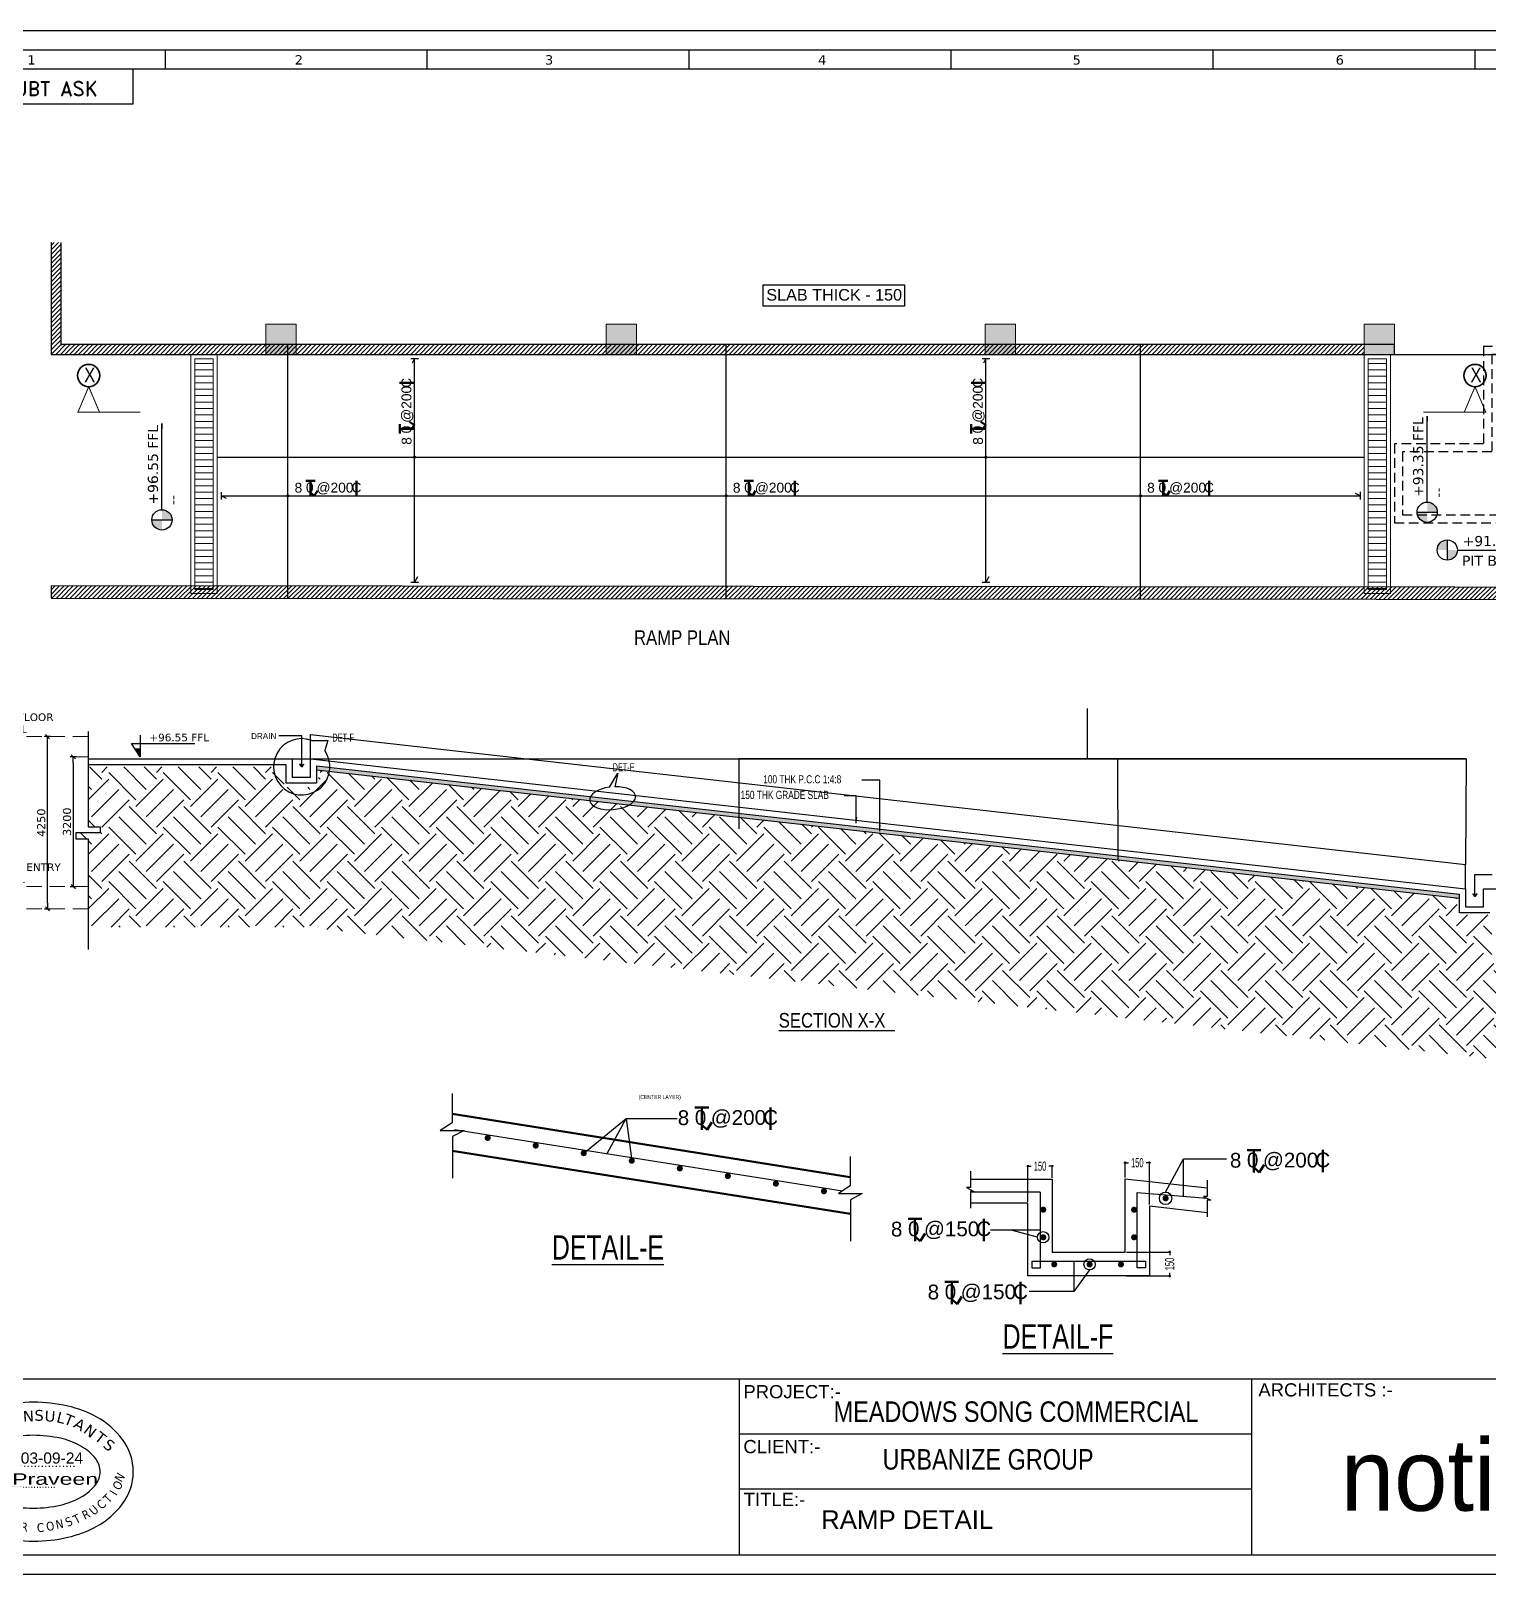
# Model space of a CAD drawing. Extents: x 1878645 to 3043969, y -1160829 to -603973.
# Drawn here: x 2237826 to 2273786, y -792237 to -754158 of the extents above; entities that cross this region are included whole.
import ezdxf
from ezdxf.enums import TextEntityAlignment as Align

# ---------------------------------------------------------------- set-up
doc = ezdxf.new("R2010")
doc.units = 0
doc.header["$LTSCALE"] = 100
doc.header["$PDMODE"] = 66
for name, pattern in [('Center', [50.8, 31.75, -6.35, 6.35, -6.35]), ('CONTINOUS', [0]), ('Hidden', [9.525, 6.35, -3.175]), ('HIDDEN2', [4.7625, 3.175, -1.5875]), ('Taglines', [7, 3, -1, 0.5, -1, 0.5, -1])]:
    doc.linetypes.add(name, pattern=pattern)
doc.layers.get('Defpoints').update_dxf_attribs({"lineweight": 0})
for name, color, linetype in [('A-ANNO-DIMS', 8, 'Continuous'), ('A-ANNO-LVL', 4, 'Continuous'), ('A-ANNO-SYMB', 4, 'Continuous'), ('A-ANNO-TEXT', 8, 'Continuous'), ('A-CUT-ABOE', 150, 'Hidden'), ('A-DRIW', 1, 'Continuous'), ('B-TXT', 7, 'Continuous'), ('BAR', 1, 'Continuous'), ('COLUMN-NO', 7, 'Continuous'), ('Dim', 3, 'Continuous'), ('RETAIN-WALL', 1, 'Continuous'), ('S-DL', 9, 'Continuous'), ('S-FND-THN', 5, 'Continuous'), ('S-SEC', 4, 'Continuous'), ('sub title', 22, 'Continuous'), ('Text', 31, 'Continuous')]:
    doc.layers.add(name, color=color, linetype=linetype)
for name, color, linetype, lineweight in [('A-ELEV-09', 9, 'Continuous', 0), ('A-HTCH', 251, 'Continuous', 0), ('A-STRU-CONC', 2, 'Continuous', 0), ('A-STRU-CONC-HATH', 253, 'Continuous', 0), ('Ac_Slab', 2, 'Continuous', 50), ('ECO BEAM', 2, 'HIDDEN2', 35), ('IS-PHE', 153, 'Continuous', 0), ('S-_REIN----_E-_N', 1, 'Continuous', 50), ('STR-DIM', 1, 'CONTINOUS', 5)]:
    doc.layers.add(name, color=color, linetype=linetype, lineweight=lineweight)
doc.styles.add('ARIAL', font='arial.ttf')
doc.styles.add('city', font='MISTRAL.TTF')
doc.styles.add('CRATIS', font='swisscl.ttf', dxfattribs={"width": 0.75})
doc.styles.add('DIM-1', font='ARIALN.TTF')
doc.styles.add('ROMAND', font='romand__.ttf', dxfattribs={"height": 5})
doc.styles.add('SOBHA', font='swisscl.ttf')
doc.styles.add('sobha.sed', font='swisscl.ttf', dxfattribs={"width": 0.8})
doc.styles.get("Standard").update_dxf_attribs({"font": 'verdana.ttf'})
doc.styles.add('Style-font003', font='arial.ttf')
doc.styles.add('Tahoma', font='ARIALN.TTF')
doc.styles.add('TEXT', font='tahoma.ttf', dxfattribs={"height": 8})
doc.dimstyles.new('DIM-050', dxfattribs={"dimscale": 50, "dimtxt": 2, "dimasz": 1.5, "dimexe": 0, "dimexo": 0, "dimgap": 0.5, "dimtad": 1, "dimdec": 0, "dimzin": 0, "dimdsep": 46, "dimtxsty": 'Standard', "dimblk": 'TAG-DIM-ARROW', "dimcen": 1, "dimclre": 8, "dimclrt": 7, "dimadec": 0, "dimazin": 0, "dimtfac": 1, "dimtdec": 0, "dimtmove": 0, "dimatfit": 3, "dimldrblk": 'TAG-LED-ARROW', "dimfxl": 1, "dimtfill": 1, "dimtolj": 1, "dimtzin": 0, "dimlwd": -1, "dimlwe": 5, "dimarcsym": 0})
doc.dimstyles.new('DIM-100', dxfattribs={"dimscale": 100, "dimtxt": 2, "dimasz": 1.5, "dimexe": 0, "dimexo": 0, "dimgap": 0.5, "dimtad": 1, "dimdec": 0, "dimzin": 0, "dimdsep": 46, "dimtxsty": 'Standard', "dimblk": 'TAG-DIM-ARROW', "dimcen": 1, "dimclre": 8, "dimclrt": 7, "dimadec": 0, "dimazin": 0, "dimtfac": 1, "dimtdec": 0, "dimtmove": 0, "dimatfit": 3, "dimldrblk": 'TAG-LED-ARROW', "dimfxl": 1, "dimtfill": 1, "dimtolj": 1, "dimtzin": 0, "dimlwd": -1, "dimlwe": 5, "dimarcsym": 0})
doc.dimstyles.new('S-25 MM', dxfattribs={"dimscale": 25, "dimtxt": 2.5, "dimasz": 1.5, "dimexe": 1.15, "dimexo": 1.25, "dimgap": 0.1, "dimtad": 0, "dimdec": 0, "dimrnd": 0.0005, "dimzin": 0, "dimdsep": 46, "dimtxsty": 'sobha.sed', "dimblk": 'OBLIQUE', "dimcen": 0.09, "dimdle": 1.25, "dimclrd": 8, "dimclre": 8, "dimclrt": 6, "dimadec": 0, "dimazin": 0, "dimtfac": 1, "dimtdec": 0, "dimtofl": 0, "dimtmove": 1, "dimatfit": 3, "dimfxl": 1, "dimtolj": 1, "dimtzin": 0, "dimlwd": -1, "dimlwe": -1, "dimarcsym": 0})
doc.dimstyles.new('S-50 MM', dxfattribs={"dimscale": 50, "dimtxt": 2, "dimasz": 1.5, "dimexe": 1.15, "dimexo": 1.25, "dimgap": 0.1, "dimtad": 0, "dimdec": 0, "dimrnd": 0.0005, "dimzin": 0, "dimdsep": 46, "dimtxsty": 'sobha.sed', "dimblk": 'OBLIQUE', "dimcen": 0.09, "dimdle": 1.25, "dimclrd": 8, "dimclre": 8, "dimclrt": 6, "dimadec": 0, "dimazin": 0, "dimtfac": 1, "dimtdec": 0, "dimtofl": 0, "dimtmove": 1, "dimatfit": 3, "dimfxl": 1, "dimtolj": 1, "dimtzin": 0, "dimlwd": -1, "dimlwe": -1, "dimarcsym": 0})
pattern_1 = [(45, (-1791.576, 10277.79), (-56.1266008, 56.1266008), [])]

# ---------------------------------------------------------------- blocks, each defined once
blk = doc.blocks.new('A$Cee0748c2')
at = {"layer": 'A-HTCH'}
h = blk.add_hatch(dxfattribs=at)
h.set_pattern_fill('ANSI31', color=256, scale=50, angle=135)
h.set_pattern_definition([(180, (-655644.93, -125459.45), (-1e-14, -158.75), [])])
h.paths.add_polyline_path([(100, 100), (550, 100), (550, 5793), (100, 5793)])
at = {"elevation": 0}
for points in [[(0, 0), (650, 0), (650, 5893), (0, 5893)], [(100, 100), (550, 100), (550, 5793), (100, 5793)]]:
    blk.add_lwpolyline(points, close=True, dxfattribs=at)
blk = doc.blocks.new('A$Cbbe42f34DFF')
at = {"layer": 'A-CUT-ABOE', "linetype": 'HIDDEN2', "ltscale": 0.75}
for p, q in [((4350, 3700), (4950, 3100)), ((4950, 3700), (4350, 3100)), ((4350, 350), (4950, -250)), ((4950, 350), (4350, -250))]:
    blk.add_line(p, q, dxfattribs=at)
for points in [[(-1200, -450), (5150, -450), (5150, 3900), (1000, 3900), (1000, 1500), (-1200, 1500)], [(-1000, -250), (4950, -250), (4950, 3700), (1200, 3700), (1200, 1300), (-1000, 1300)], [(4950, 3100), (4350, 3100), (4350, 3700), (4950, 3700)], [(4950, -250), (4350, -250), (4350, 350), (4950, 350)]]:
    blk.add_lwpolyline(points, close=True, dxfattribs=at)
blk = doc.blocks.new('TAG - LEVEL SPOT L')
h = blk.add_hatch(color=256)
h.paths.add_polyline_path([(0, 0), (0, 2, 0.414214), (-2, 0)])
h.paths.add_polyline_path([(0, -2, 0.414214), (2, 0), (0, 0)])
for p, q in [((0, 2), (0, -2)), ((2, 0), (17, 0)), ((17, 0), (18, 0)), ((18, 0), (19, 0))]:
    blk.add_line(p, q)
at = {"linetype": 'Center'}
blk.add_line((19, 0), (18, 0), dxfattribs=at)
blk.add_circle((0, 0), 2)
at = {"color": 7}
for tag, p in [('LVL', (3.03, 0.78)), ('HEIGHT', (2.91, -3.11))]:
    blk.add_attdef(tag, p, '', height=2.5, dxfattribs=at)
blk = doc.blocks.new('TAG-DIM-ARROW')
for p, q in [((-1, 0), (0, 0)), ((0, -0.5), (0, 0.5))]:
    blk.add_line(p, q)
at = {"lineweight": 20}
blk.add_line((-0.35, -0.35), (0.35, 0.35), dxfattribs=at)
blk = doc.blocks.new('TAG-LED-ARROW')
blk.add_line((0, 0), (-1, 0))
blk.add_lwpolyline([(-0.71, -0.71), (0, 0), (-0.71, 0.71), (-0.88, 0.53), (0, 0), (-0.88, -0.53)], close=True)
blk = doc.blocks.new('TAG - LEVEL VERTICAL')
blk.add_hatch(color=256).paths.add_polyline_path([(0, 1.65), (0, 4.34), (-1.75, 4.34)])
for p, q in [((-2.83, 6), (17.95, 6)), ((0, 1.65), (-2.83, 6)), ((0, 8.83), (0, 1.65)), ((-1.75, 4.34), (0, 4.34))]:
    blk.add_line(p, q)
at = {"color": 7}
for tag, p in [('HEIGHT', (2.91, 2.89)), ('LVL', (3.03, 6.78))]:
    blk.add_attdef(tag, p, '', height=2.5, dxfattribs=at)
blk = doc.blocks.new('*D1112')
at = {"layer": 'A-ANNO-DIMS', "color": 8, "lineweight": 5, "transparency": 16777216}
for p, q in [((2238154, -771572), (2238237, -771572)), ((2238253, -775822), (2238237, -775822))]:
    blk.add_line(p, q, dxfattribs=at)
at = {"layer": 'A-ANNO-DIMS', "color": 0, "transparency": 16777216}
blk.add_line((2238237, -775672), (2238237, -771722), dxfattribs=at)
at = {"layer": 'Defpoints', "color": 0, "transparency": 16777216}
for p in [(2238154, -771572), (2238237, -771572), (2238253, -775822)]:
    blk.add_point(p, dxfattribs=at)
at = {"layer": 'A-ANNO-DIMS', "color": 0, "transparency": 16777216, "xscale": 150, "yscale": 150, "zscale": 150}
for p, rotation in [((2238237, -771572), 90), ((2238237, -775822), 270)]:
    blk.add_blockref('TAG-DIM-ARROW', p, dxfattribs=dict(at, rotation=rotation))
at = {"layer": 'A-ANNO-DIMS', "color": 7, "transparency": 16777216, "insert": (2238083, -773697), "char_height": 200, "attachment_point": 5, "rotation": 90, "bg_fill": 3, "box_fill_scale": 1.1, "bg_fill_color": 257, "bg_fill_transparency": 0}
blk.add_mtext('\\A1;4250', dxfattribs=at)
blk = doc.blocks.new('*D1113')
at = {"layer": 'A-ANNO-DIMS', "color": 8, "lineweight": 5, "transparency": 16777216}
for p, q in [((2239239, -772072), (2238873, -772072)), ((2239121, -775272), (2238873, -775272))]:
    blk.add_line(p, q, dxfattribs=at)
at = {"layer": 'A-ANNO-DIMS', "color": 0, "transparency": 16777216}
blk.add_line((2238873, -772222), (2238873, -775122), dxfattribs=at)
at = {"layer": 'Defpoints', "color": 0, "transparency": 16777216}
for p in [(2239239, -772072), (2238873, -775272), (2239121, -775272)]:
    blk.add_point(p, dxfattribs=at)
at = {"layer": 'A-ANNO-DIMS', "color": 0, "transparency": 16777216, "xscale": 150, "yscale": 150, "zscale": 150}
for p, rotation in [((2238873, -772072), 90), ((2238873, -775272), 270)]:
    blk.add_blockref('TAG-DIM-ARROW', p, dxfattribs=dict(at, rotation=rotation))
at = {"layer": 'A-ANNO-DIMS', "color": 7, "transparency": 16777216, "insert": (2238719, -773672), "char_height": 200, "attachment_point": 5, "rotation": 90, "bg_fill": 3, "box_fill_scale": 1.1, "bg_fill_color": 257, "bg_fill_transparency": 0}
blk.add_mtext('\\A1;3200', dxfattribs=at)
blk = doc.blocks.new('Z$W@#021031B4')
at = {"layer": 'B-TXT', "linetype": 'Continuous', "lineweight": -2}
for p, q in [((7.88, 9.19), (13.53, 9.19)), ((10.7, 9.19), (10.72, 0.07)), ((38.74, 9.22), (38.75, 0.11)), ((10.71, 2.14), (12.88, 0.08)), ((12.88, 0.08), (14.85, 3.18))]:
    blk.add_line(p, q, dxfattribs=at)
at = {"layer": 'B-TXT', "linetype": 'Continuous', "lineweight": -2, "style": 'ARIAL'}
for s, p in [('0', (7.86, 2.1)), ('@', (14.38, 2.11)), ('C', (35.71, 2.13))]:
    blk.add_text(s, height=6.02, rotation=0.08379, dxfattribs=at).set_placement(p)
blk.add_attdef('T', text='', height=6.02, rotation=0.08379, dxfattribs=at).set_placement((5.58, 2), align=Align.RIGHT)
blk.add_attdef('CC', (22.89, 2.07), '', height=6.02, rotation=0.08379, dxfattribs=at)
blk = doc.blocks.new('_OBLIQUE')
at = {"color": 0, "linetype": 'ByBlock'}
blk.add_line((-0.5, -0.5), (0.5, 0.5), dxfattribs=at)
blk = doc.blocks.new('*D1145')
at = {"layer": 'Defpoints', "color": 0, "transparency": 16777216}
for p in [(2263029, -782172), (2263029, -782490), (2262430, -783080)]:
    blk.add_point(p, dxfattribs=at)
at = {"layer": 'Dim', "color": 8, "transparency": 16777216}
for p, q in [((2262430, -783049), (2262430, -782144)), ((2263029, -782459), (2263029, -782144)), ((2262399, -782172), (2262513, -782172)), ((2263060, -782172), (2262946, -782172))]:
    blk.add_line(p, q, dxfattribs=at)
at = {"layer": 'Dim', "color": 8, "transparency": 16777216, "xscale": 37.5, "yscale": 37.5, "zscale": 37.5, "rotation": 180}
blk.add_blockref('_OBLIQUE', (2262430, -782172), dxfattribs=at)
at = {"layer": 'Dim', "color": 8, "transparency": 16777216, "xscale": 37.5, "yscale": 37.5, "zscale": 37.5}
blk.add_blockref('_OBLIQUE', (2263029, -782172), dxfattribs=at)
at = {"layer": 'Dim', "color": 6, "transparency": 16777216, "insert": (2262729, -782172), "char_height": 225, "attachment_point": 5, "style": 'sobha.sed'}
blk.add_mtext('\\A1;150', dxfattribs=at)
blk = doc.blocks.new('*D1146')
at = {"layer": 'Defpoints', "color": 0, "transparency": 16777216}
for p in [(2264829, -782087), (2264829, -782480), (2265430, -783151)]:
    blk.add_point(p, dxfattribs=at)
at = {"layer": 'Dim', "color": 8, "transparency": 16777216}
for p, q in [((2264797, -782087), (2264913, -782087)), ((2264829, -782449), (2264829, -782058)), ((2265461, -782087), (2265346, -782087)), ((2265430, -783120), (2265430, -782058))]:
    blk.add_line(p, q, dxfattribs=at)
at = {"layer": 'Dim', "color": 8, "transparency": 16777216, "xscale": 37.5, "yscale": 37.5, "zscale": 37.5, "rotation": 180}
blk.add_blockref('_OBLIQUE', (2264829, -782087), dxfattribs=at)
at = {"layer": 'Dim', "color": 8, "transparency": 16777216, "xscale": 37.5, "yscale": 37.5, "zscale": 37.5}
blk.add_blockref('_OBLIQUE', (2265430, -782087), dxfattribs=at)
at = {"layer": 'Dim', "color": 6, "transparency": 16777216, "insert": (2265129, -782087), "char_height": 225, "attachment_point": 5, "style": 'sobha.sed'}
blk.add_mtext('\\A1;150', dxfattribs=at)
blk = doc.blocks.new('*D1147')
at = {"layer": 'Defpoints', "color": 0, "transparency": 16777216}
for p in [(2264829, -784290), (2264829, -784880), (2265928, -784880)]:
    blk.add_point(p, dxfattribs=at)
at = {"layer": 'Dim', "color": 8, "transparency": 16777216}
for p, q in [((2264860, -784290), (2265956, -784290)), ((2265928, -784259), (2265928, -784368)), ((2265928, -784911), (2265928, -784802)), ((2264860, -784880), (2265956, -784880))]:
    blk.add_line(p, q, dxfattribs=at)
at = {"layer": 'Dim', "color": 8, "transparency": 16777216, "xscale": 37.5, "yscale": 37.5, "zscale": 37.5}
for p, rotation in [((2265928, -784290), 90), ((2265928, -784880), 270)]:
    blk.add_blockref('_OBLIQUE', p, dxfattribs=dict(at, rotation=rotation))
at = {"layer": 'Dim', "color": 6, "transparency": 16777216, "insert": (2265928, -784585), "char_height": 225, "attachment_point": 5, "rotation": 90, "style": 'sobha.sed'}
blk.add_mtext('\\A1;150', dxfattribs=at)
blk = doc.blocks.new('ODGFNGH')
at = {"color": 1, "true_color": 0xfb1803}
for centre, radius, start, end in [((128.6, -20.2, -153.6), 199.2, 90, 102.8503), ((128.6, -20.2, -153.6), 199.2, 77.1497, 90), ((97.5, 68.2, -153.6), 104.6, 118.8426, 143.0522), ((116.3, 34.1, -153.6), 143.6, 102.8503, 118.8426), ((141, 34.1, -153.6), 143.6, 61.1574, 77.1497), ((159.8, 68.2, -153.6), 104.6, 36.9478, 61.1574), ((69.2, 89.5, -153.6), 69.2, 143.0522, 180), ((97.5, 68.2, 12.6), 62, 118.8426, 143.0522), ((116.3, 34.1, 12.6), 101, 102.8503, 118.8426), ((128.6, -20.2, 12.6), 156.6, 90, 102.8503), ((128.6, -20.2, 12.6), 156.6, 77.1497, 90), ((141, 34.1, 12.6), 101, 61.1574, 77.1497), ((159.8, 68.2, 12.6), 62, 36.9478, 61.1574), ((188.1, 89.5, -153.6), 69.2, 0, 36.9478), ((69.2, 89.5, 12.6), 26.6, 143.0522, 180), ((188.1, 89.5, 12.6), 26.6, 0, 36.9478), ((69.2, 89.5, -153.6), 69.2, 180, 216.9478), ((69.2, 89.5, 12.6), 26.6, 180, 216.9478), ((188.1, 89.5, 12.6), 26.6, 323.0522, 0), ((188.1, 89.5, -153.6), 69.2, 323.0522, 0), ((97.5, 110.8, 12.6), 62, 216.9478, 241.1574), ((159.8, 110.8, 12.6), 62, 298.8426, 323.0522), ((159.8, 110.8, 12.6), 62, 298.8426, 323.0522), ((97.5, 110.8, -153.6), 104.6, 216.9478, 241.1574), ((116.3, 145, 12.6), 101, 241.1574, 257.1497), ((128.6, 199.2, 12.6), 156.6, 257.1497, 270), ((128.6, 199.2, 12.6), 156.6, 270, 282.8503), ((141, 145, 12.6), 101, 282.8503, 298.8426), ((159.8, 110.8, -153.6), 104.6, 298.8426, 323.0522), ((159.8, 110.8, -153.6), 104.6, 298.8426, 323.0522), ((116.3, 145, -153.6), 143.6, 241.1574, 257.1497), ((128.6, 199.2, -153.6), 199.2, 257.1497, 270), ((128.6, 199.2, -153.6), 199.2, 270, 282.8503), ((141, 145, -153.6), 143.6, 282.8503, 298.8426)]:
    blk.add_arc(centre, radius, start, end, dxfattribs=at)
for s, height, rotation, p in [('C', 13.9, 8.6258, (85.8, 148.9, -153.6)), ('O', 15.2, 8.4461, (100.4, 150.6, -153.6)), ('N', 13.9, 3.7479, (115.6, 153.7, -153.6)), ('S', 13.9, 359.4657, (129.9, 155.2, -153.6)), ('U', 13.9, 356.5441, (142.7, 154.5, -153.6)), ('L', 13.9, 345.2856, (157.4, 153.6, -153.6)), ('T', 13.9, 338.4345, (166.7, 151.8, -153.6)), ('C', 13.9, 42.5219, (48.6, 128.8, -153.6)), ('O', 13.9, 15.2232, (59.5, 139.1, -153.6)), ('A', 13.9, 330.4344, (179.1, 147.4, -153.6)), ('N', 13.9, 322.1726, (192, 140.8, -153.6)), ('T', 13.9, 322.1726, (206.2, 131.3, -153.6)), ('E', 13.9, 50.2729, (38.9, 117.3, -153.6)), ('S', 13.9, 322.1726, (217.2, 122, -153.6))]:
    blk.add_text(s, height=height, rotation=rotation, dxfattribs=at).set_placement(p)
for s, height, p in [('DATE:................', 10.389, (67.5, 95.7, -153.6)), ('SIGN:................', 8.311, (67.6, 68.6, -153.6))]:
    blk.add_text(s, height=height, dxfattribs=at).set_placement(p)
at = {"style": 'ARIAL'}
blk.add_text('03-09-24', height=14.36, dxfattribs=at).set_placement((112.4, 99.9))
at = {"color": 1, "true_color": 0xfb1803, "style": 'TEXT'}
for s, rotation, p in [('R', 285.4614, (15, 84.7, -153.6)), ('N', 58.5784, (241.9, 75.1, -153.6)), ('E', 285.4614, (18.1, 73.3, -153.6)), ('L', 311.2552, (22.3, 59.2, -153.6)), ('T', 46.8046, (225.6, 48.2, -153.6)), ('I', 58.5784, (235.6, 57.8, -153.6)), ('O', 58.5784, (239.3, 64.6, -153.6)), ('E', 316.0574, (29.8, 50.8, -153.6)), ('A', 316.0574, (39.2, 43.1, -153.6)), ('S', 330.784, (49.1, 34.6, -153.6)), ('R', 27.2758, (194.8, 27.3, -153.6)), ('U', 42.0025, (206.6, 32.5, -153.6)), ('C', 42.0025, (216.4, 40.2, -153.6)), ('E', 330.784, (57.4, 29.2, -153.6)), ('D', 333.3835, (67.2, 23.4, -153.6)), ('F', 351.6153, (88.8, 16.2, -153.6)), ('O', 356.0906, (99.6, 14.3, -153.6)), ('R', 354.4868, (111.7, 13.1, -153.6)), ('C', 4.6149, (133.6, 11.5, -153.6)), ('O', 12.0375, (146.4, 12.8, -153.6)), ('N', 12.0375, (158.6, 15.5, -153.6)), ('S', 24.6764, (172.8, 18.3, -153.6)), ('T', 27.2758, (183.5, 21.9, -153.6))]:
    blk.add_text(s, height=11.3, rotation=rotation, dxfattribs=at).set_placement(p)
at = {"color": 5, "true_color": 0x0602fc, "style": 'city', "width": 1.5}
blk.add_text('Praveen', height=14.82, dxfattribs=at).set_placement((101.3, 72.6, -58.9))

msp = doc.modelspace()

# ---------------------------------------------------------------- hatches: boundary and pattern name
at = {"layer": 'A-HTCH'}
h = msp.add_hatch(dxfattribs=at)
h.set_pattern_fill('EARTH', color=256, scale=150, angle=45)
h.set_pattern_definition([(45, (-38264.7, 123323.5), (0, 1347.0384), [952.5, -952.5]), (45, (-38517.2, 123576.1), (0, 1347.0384), [952.5, -952.5]), (45, (-38769.8, 123828.7), (0, 1347.0384), [952.5, -952.5]), (135, (-38769.8, 123997.1), (-1347.0384, 1e-13), [952.5, -952.5]), (135, (-38517.2, 124249.6), (-1347.0384, 1e-13), [952.5, -952.5]), (135, (-38264.7, 124502.2), (-1347.0384, 1e-13), [952.5, -952.5])])
h.paths.add_polyline_path([(2239239.40244, -772321.56968), (2239239.40244, -773795.96713), (2239539.40244, -773795.96713), (2239539.40244, -773945.96713), (2238939.40244, -773945.96713), (2238939.40244, -774095.96713), (2239239.40244, -774095.96713), (2239239.40244, -776271.39524), (2244596.11021, -776271.39524), (2277507.24904, -779921.39524), (2285321.70445, -779921.39524), (2285321.70445, -776371.56968), (2282225.5243, -776371.56968), (2282225.5243, -775521.56968), (2280225.5245, -775521.56968), (2280225.5245, -777071.56968), (2273875.5245, -777071.56968), (2273875.5247, -775971.56968), (2273025.5247, -775971.56968), (2273025.5247, -775553.16964), (2244925.82973, -772395.61685), (2244925.8299, -772821.56968), (2244075.82982, -772821.56968), (2244075.82982, -772321.56968)])
at = {"layer": 'A-STRU-CONC-HATH', "transparency": 33554546}
h = msp.add_hatch(color=256, dxfattribs=at)
h.dxf.hatch_style = 1
h.paths.add_polyline_path([(2243624.78668, -762147.67204), (2244374.78668, -762147.67204), (2244374.78668, -761397.67204), (2243624.78668, -761397.67204)])
h = msp.add_hatch(color=256, dxfattribs=at)
h.dxf.hatch_style = 1
h.paths.add_polyline_path([(2252024.78668, -762147.65897), (2252774.78668, -762147.65897), (2252774.78668, -761397.65897), (2252024.78668, -761397.65897)])
h = msp.add_hatch(color=256, dxfattribs=at)
h.dxf.hatch_style = 1
h.paths.add_polyline_path([(2261374.78668, -762147.65441), (2262124.78668, -762147.65441), (2262124.78668, -761397.65441), (2261374.78668, -761397.65441)])
h = msp.add_hatch(color=256, dxfattribs=at)
h.dxf.hatch_style = 1
h.paths.add_polyline_path([(2270724.78668, -762147.66631), (2271474.78668, -762147.66631), (2271474.78668, -761397.66631), (2270724.78668, -761397.66631)])
at = {"layer": 'Dim', "transparency": 33554546}
h = msp.add_hatch(dxfattribs=at)
h.set_pattern_fill('AR-CONC', color=8, scale=3, style=0)
h.paths.add_polyline_path([(2244875.82975, -772389.99837), (2244875.82971, -772289.369), (2273075.5247, -775458.15875), (2273075.5247, -775558.78812)])
at = {"layer": 'RETAIN-WALL', "lineweight": -3}
h = msp.add_hatch(dxfattribs=at)
h.set_pattern_fill('ANSI31', color=11, scale=25)
h.set_pattern_definition(pattern_1)
h.paths.add_polyline_path([(2238324.78668, -759376.94528), (2238574.78668, -759376.94528), (2238574.78668, -761897.67497), (2243624.78668, -761897.67497), (2243624.78668, -761897.97959), (2238324.78668, -761897.97959)])
h = msp.add_hatch(dxfattribs=at)
h.set_pattern_fill('ANSI31', color=11, scale=25)
h.set_pattern_definition(pattern_1)
h.paths.add_polyline_path([(2238324.78668, -762147.97959), (2270724.78668, -762147.97959), (2270724.78668, -761897.97959), (2238324.78668, -761897.97959)])
h = msp.add_hatch(dxfattribs=at)
h.set_pattern_fill('ANSI31', color=11, scale=25)
h.set_pattern_definition([(45, (148268.77, -84680.33), (-56.1266008, 56.1266008), [])])
h.paths.add_polyline_path([(2281924.78669, -766147.38064), (2281624.78669, -766147.38064), (2281624.78669, -767890.04262), (2238325.06444, -767854.7355), (2238324.81981, -768154.7354), (2281924.78669, -768190.28735)])

# ---------------------------------------------------------------- linework, layer by layer
at = {"color": 35}
for p, q in [((2286584.25593, -754158.34016), (2234211.62133, -754158.34016)), ((2234193.15425, -792237.456), (2286565.78885, -792237.456))]:
    msp.add_line(p, q, dxfattribs=at)
for p, q in [((2286104.11189, -754638.4842), (2234673.29829, -754638.4842)), ((2241136.77576, -754638.4842), (2241136.77576, -755100.16116)), ((2247600.25323, -754638.4842), (2247600.25323, -755100.16116)), ((2254063.7307, -754638.4842), (2254063.7307, -755100.16116)), ((2260527.20818, -754638.4842), (2260527.20818, -755100.16116)), ((2266990.68565, -754638.4842), (2266990.68565, -755100.16116)), ((2273454.16312, -754638.4842), (2273454.16312, -755100.16116)), ((2286104.11189, -755100.16116), (2235134.97525, -755100.16116)), ((2240352.66683, -755958.14345), (2240352.66683, -755100.16116)), ((2235134.97525, -755958.14345), (2240352.66683, -755958.14345)), ((2286104.11189, -787428.98746), (2235134.97525, -787428.98746)), ((2255315.73539, -791757.31196), (2255315.73539, -787428.98746)), ((2267951.93849, -791757.31196), (2267951.93849, -787438.24774)), ((2267951.93849, -788783.55929), (2255315.73539, -788783.55929)), ((2267951.93849, -790138.13111), (2255315.73539, -790138.13111)), ((2234673.29829, -791757.31196), (2286104.11189, -791757.31196))]:
    msp.add_line(p, q)
at = {"layer": 'A-ANNO-SYMB', "ltscale": 0.5}
msp.add_lwpolyline([(2239239.40244, -771445.18291), (2239239.40244, -773795.96713), (2239539.40244, -773795.96713), (2239539.40244, -773945.96713), (2238939.40244, -773945.96713), (2238939.40244, -774095.96713), (2239239.40244, -774095.96713), (2239239.40244, -776820.91404)], dxfattribs=at)
at = {"layer": 'A-DRIW'}
msp.add_line((2271474.78668, -762147.67204), (2277774.78668, -762147.67204), dxfattribs=at)
at = {"layer": 'A-ELEV-09', "linetype": 'Hidden', "ltscale": 0.6}
for p, q in [((2239239.40244, -771571.56968), (2235629.13589, -771571.56968)), ((2239239.40244, -775821.56968), (2235629.13589, -775821.56968))]:
    msp.add_line(p, q, dxfattribs=at)
at = {"layer": 'A-STRU-CONC'}
for p, q in [((2271474.78668, -761897.97959), (2238574.78668, -761897.97959)), ((2271474.78668, -762147.67512), (2271474.78668, -761897.97959)), ((2238324.78668, -762147.97959), (2271474.78668, -762147.97959))]:
    msp.add_line(p, q, dxfattribs=at)
for points in [[(2243624.78668, -762147.67204), (2244374.78668, -762147.67204), (2244374.78668, -761397.67204), (2243624.78668, -761397.67204)], [(2252024.78668, -762147.65897), (2252774.78668, -762147.65897), (2252774.78668, -761397.65897), (2252024.78668, -761397.65897)], [(2261374.78668, -762147.65441), (2262124.78668, -762147.65441), (2262124.78668, -761397.65441), (2261374.78668, -761397.65441)], [(2270724.78668, -762147.66631), (2271474.78668, -762147.66631), (2271474.78668, -761397.66631), (2270724.78668, -761397.66631)]]:
    msp.add_lwpolyline(points, close=True, dxfattribs=at)
at = {"layer": 'Ac_Slab', "ltscale": 400}
for p, q in [((2248219.89241, -780881.31605), (2258041.72833, -782438.87352)), ((2248219.89241, -781792.56237), (2258049.25535, -783351.31348))]:
    msp.add_line(p, q, dxfattribs=at)
at = {"layer": 'BAR'}
for p, q in [((2247200.34002, -762245.38994, 433.87773), (2247388.12678, -762245.38326, 433.87773)), ((2261300.03072, -762245.38994, 433.87773), (2261487.81747, -762245.38326, 433.87773)), ((2242521.08292, -765536.65728), (2242521.0896, -765724.44403)), ((2270624.36996, -765534.77389), (2270624.37664, -765722.56064)), ((2247200.34116, -767764.2033, 433.87773), (2247388.12792, -767764.19661, 433.87773)), ((2261300.03186, -767764.2033, 433.87773), (2261487.81861, -767764.19661, 433.87773))]:
    msp.add_line(p, q, dxfattribs=at)
at = {"layer": 'BAR', "const_width": 42.875}
for points in [[(2247294.23396, -764694.04819, -1), (2247294.23399, -764659.74819, -1)], [(2261393.92466, -764694.04819, -1), (2261393.92469, -764659.74819, -1)], [(2244168.25635, -765648.8838, -1), (2244168.25638, -765614.5838, -1)], [(2254983.78091, -765648.8838, -1), (2254983.78094, -765614.5838, -1)], [(2265206.67399, -765648.8838, -1), (2265206.67402, -765614.5838, -1)]]:
    msp.add_lwpolyline(points, format="xyb", close=True, dxfattribs=at)
at = {"layer": 'Dim'}
for p, q in [((2251469.15839, -781850.05241), (2252515.08368, -780992.74726)), ((2252515.08368, -780992.74726), (2252654.34836, -782038.00113))]:
    msp.add_line(p, q, dxfattribs=at)
at = {"layer": 'Dim', "ltscale": 0.2}
msp.add_lwpolyline([(2255899.50063, -760427.57492), (2259384.87775, -760427.57492), (2259384.87775, -760948.61933), (2255899.50063, -760948.61933)], close=True, dxfattribs=at)
at = {"layer": 'Dim', "color": 3}
for points in [[(2264646.37982, -772124.03544), (2263896.37982, -772124.03544), (2263896.37982, -770880.61096)], [(2263896.37982, -772124.03544), (2255296.37982, -772124.03544), (2255296.37982, -773846.78854)], [(2273243.55753, -772124.03544), (2264643.55753, -772124.03544), (2264646.37982, -774611.60809)]]:
    msp.add_lwpolyline(points, dxfattribs=at)
at = {"layer": 'Dim', "color": 2, "true_color": 0xf1eb1f}
for points in [[(2244725.52142, -772121.5695), (2244725.52142, -771521.5695), (2273225.21648, -774724.03551)], [(2273225.21648, -775324.03551), (2273225.21648, -774724.03551)]]:
    msp.add_lwpolyline(points, dxfattribs=at)
at = {"layer": 'Dim'}
for points in [[(2244753.97148, -771664.93408), (2245155.75355, -771664.93408), (2245075.94189, -771911.42324)], [(2252107.0442, -772820.24021), (2252312.253, -772476.30265), (2252234.67306, -772810.18436)], [(2248219.89241, -780374.61958), (2248219.89241, -781101.38781), (2247929.62304, -781290.79391), (2248517.95339, -781290.79391), (2248227.41943, -781443.21256), (2248227.41943, -782464.63341)], [(2258041.72833, -781932.17705), (2258041.72833, -782658.94528), (2257751.45896, -782848.35138), (2258339.78931, -782848.35138), (2258049.25535, -783000.77004), (2258049.25535, -784022.19088)]]:
    msp.add_lwpolyline(points, dxfattribs=at)
at = {"layer": 'Dim', "color": 4, "const_width": 73.5}
for points in [[(2249137.02844, -781474.15497, -1), (2249060.52844, -781474.15497, -1)], [(2250322.21841, -781662.10369, -1), (2250245.71841, -781662.10369, -1)], [(2251507.40839, -781850.05241, -1), (2251430.90839, -781850.05241, -1)], [(2252692.59836, -782038.00113, -1), (2252616.09836, -782038.00113, -1)], [(2253877.78834, -782225.94985, -1), (2253801.28834, -782225.94985, -1)], [(2255062.97831, -782413.89857, -1), (2254986.47831, -782413.89857, -1)], [(2256248.16829, -782601.84729, -1), (2256171.66829, -782601.84729, -1)], [(2257433.35827, -782789.79602, -1), (2257356.85827, -782789.79602, -1)], [(2265865.87421, -782964.79024, -1), (2265789.37421, -782964.79024, -1)], [(2262768.62479, -783245.14731, 1), (2262845.12479, -783245.14731, 1)], [(2265088.82752, -783245.14731, -1), (2265012.32752, -783245.14731, -1)], [(2262768.62479, -783925.99771, 1), (2262845.12479, -783925.99771, 1)], [(2265088.82752, -783925.99771, -1), (2265012.32752, -783925.99771, -1)], [(2263116.87664, -784595.04224, -1), (2263040.37664, -784595.04224, -1)], [(2263989.25079, -784595.04224, -1), (2263912.75079, -784595.04224, -1)], [(2264763.49677, -784595.04224, -1), (2264686.99677, -784595.04224, -1)]]:
    msp.add_lwpolyline(points, format="xyb", close=True, dxfattribs=at)
at = {"layer": 'Dim'}
for centre, radius in [((2265827.62421, -782964.79024), 152.20974), ((2262806.87479, -783925.99771), 140.92513), ((2263951.00079, -784595.04224), 137.84339)]:
    msp.add_circle(centre, radius, dxfattribs=at)
msp.add_arc((2244510.66658, -772316.27268), 695.29795, 69.517028529, 35.61018853, dxfattribs=at)
msp.add_ellipse((2252182.65805, -773092.72482), major_axis=(-565.79333, -51.14865), ratio=0.4916445378, start_param=4.8018829446, end_param=10.8591862166, dxfattribs=at)
at = {"layer": 'ECO BEAM', "linetype": 'Taglines', "const_width": 24.5}
for points in [[(2239518.93052, -763566.45638), (2239253.30173, -762938.18069), (2238987.67294, -763566.45638), (2240530.49038, -763566.45638)], [(2273196.69983, -763566.45638), (2273462.32862, -762938.18069), (2273727.95741, -763566.45638), (2272185.13997, -763566.45638)]]:
    msp.add_lwpolyline(points, dxfattribs=at)
at = {"layer": 'ECO BEAM', "linetype": 'Continuous'}
for centre in [(2239253.30173, -762662.8808), (2273462.32862, -762662.8808)]:
    msp.add_circle(centre, 275.29989, dxfattribs=at)
at = {"layer": 'RETAIN-WALL', "color": 11, "lineweight": -3}
for points in [[(2238324.78668, -759376.94528), (2238324.78668, -762147.67497), (2271474.78668, -762147.67497)], [(2271474.78669, -762147.37051), (2271474.78669, -761897.67497), (2238574.78668, -761897.67497), (2238574.78668, -759376.94528)], [(2281924.78669, -766147.38064), (2281624.78669, -766147.38064), (2281624.78669, -767890.04262), (2238325.06444, -767854.7355), (2238324.81981, -768154.7354), (2281924.78669, -768190.28735), (2281924.78669, -766147.38064)]]:
    msp.add_lwpolyline(points, dxfattribs=at)
at = {"layer": 'S-DL', "ltscale": 2, "elevation": 433.87773}
for points in [[(2247364.64584, -767630.66147), (2247294.23451, -767764.20002), (2247294.23337, -762245.38666), (2247237.5832, -762357.59983)], [(2261464.33653, -767630.66147), (2261393.9252, -767764.20002), (2261393.92407, -762245.38666), (2261337.27389, -762357.59983)]]:
    msp.add_lwpolyline(points, dxfattribs=at)
at = {"layer": 'S-DL', "ltscale": 2}
msp.add_lwpolyline([(2242654.6248, -765700.96198), (2242521.08626, -765630.55065), (2270624.37337, -765630.55065), (2270512.1602, -765573.90048)], dxfattribs=at)
at = {"layer": 'S-FND-THN', "linetype": 'Continuous', "ltscale": 7500}
for p, q in [((2242424.78524, -764676.89819), (2270724.78861, -764676.89819)), ((2248281.43022, -781265.49111), (2257851.43778, -782783.11336)), ((2262729.34259, -782810.8407), (2261008.57733, -782810.8407)), ((2265128.10971, -782824.23383), (2266850.38654, -782964.22626))]:
    msp.add_line(p, q, dxfattribs=at)
for points in [[(2244168.29165, -768167.05836), (2244168.17267, -761897.67497)], [(2254983.81621, -768167.05836), (2254983.69723, -761897.67497)], [(2265206.70928, -768167.05836), (2265206.59031, -761897.67497)], [(2262729.34259, -782810.8407), (2262729.34259, -784687.10678), (2262532.16944, -784687.10678), (2262532.16944, -784513.50007), (2265333.09456, -784513.50007), (2265333.09456, -784679.1001), (2265128.10971, -784679.1001), (2265128.10971, -782824.23383)]]:
    msp.add_lwpolyline(points, dxfattribs=at)
at = {"layer": 'S-SEC', "ltscale": 400}
for p, q in [((2239239.09422, -772124.03544), (2244275.5216, -772124.03544)), ((2244275.5216, -772124.03544), (2244275.5216, -772574.03544)), ((2244725.5216, -772574.03544), (2244725.52142, -772121.5695)), ((2244725.52142, -772121.5695), (2273225.21648, -775324.03551)), ((2244125.82982, -772271.56968), (2239239.40244, -772271.56968)), ((2244125.82982, -772721.56968), (2244125.82982, -772271.56968)), ((2244275.5216, -772574.03544), (2244725.5216, -772574.03544)), ((2244875.82971, -772289.369), (2273075.5247, -775458.15875)), ((2244875.82971, -772289.369), (2244875.82988, -772721.56968)), ((2244875.82975, -772389.99837), (2273075.5247, -775558.78812)), ((2244875.82988, -772721.56968), (2244125.82982, -772721.56968)), ((2273075.5247, -775923.56968), (2273075.5247, -775458.15875)), ((2273225.21648, -775324.03551), (2273225.21648, -775774.03544)), ((2273675.21648, -775774.03544), (2273675.21648, -775324.03544)), ((2273675.21648, -775324.03544), (2285321.70445, -775324.03544)), ((2273825.5247, -775923.56968), (2273075.5247, -775923.56968)), ((2273225.21648, -775774.03544), (2273675.21648, -775774.03544)), ((2261008.57733, -782490.02073), (2263028.72615, -782490.02073)), ((2263028.72615, -782490.02073), (2263028.72615, -784290.02073)), ((2264828.72615, -784290.02073), (2264828.72542, -782480.15697)), ((2264828.72542, -782480.15697), (2266851.79948, -782707.48663)), ((2262429.95903, -783080.1577), (2261008.57733, -783080.1577)), ((2262429.95903, -784880.1577), (2262429.95903, -783080.1577)), ((2265429.95857, -783151.35498), (2266851.79948, -783311.12674)), ((2265429.95857, -783151.35498), (2265429.95928, -784880.1577)), ((2263028.72615, -784290.02073), (2264828.72615, -784290.02073)), ((2265429.95928, -784880.1577), (2262429.95903, -784880.1577))]:
    msp.add_line(p, q, dxfattribs=at)
for points in [[(2261008.57733, -782298.38628), (2261008.57733, -782698.4848), (2260916.50051, -782698.4848), (2261097.82827, -782795.03594), (2261008.57733, -782795.03594), (2261008.57733, -783205.49605)], [(2266851.79948, -782515.85217), (2266851.79948, -782915.95069), (2266759.72266, -782915.95069), (2266941.05042, -783012.50183), (2266851.79948, -783012.50183), (2266851.79948, -783422.96194)]]:
    msp.add_lwpolyline(points, dxfattribs=at)

# ---------------------------------------------------------------- block references
at = {"linetype": 'Hidden', "ltscale": 0.6}
msp.add_blockref('A$Cbbe42f34DFF', (2272674.7867, -765847.6661), dxfattribs=at)
at = {"layer": 'A-ANNO-LVL', "linetype": 'ByBlock'}
ref = msp.add_blockref('TAG - LEVEL SPOT L', (2241060.49881, -766224.95079), dxfattribs=dict(at, xscale=125, yscale=125, zscale=125, rotation=90))
ref.add_attrib('LVL', '+96.55 FFL', (2240963.08664, -765846.13972), dxfattribs={"layer": '0', "color": 7, "height": 250, "rotation": 90})
ref.add_attrib('HEIGHT', '--', (2241449.74488, -765861.45373), dxfattribs={"layer": '0', "color": 7, "height": 250, "rotation": 90})
ref = msp.add_blockref('TAG - LEVEL SPOT L', (2272281.49502, -766036.33579), dxfattribs=dict(at, xscale=125, yscale=125, zscale=125, rotation=90))
ref.add_attrib('LVL', '+93.35 FFL', (2272184.08285, -765657.52472), dxfattribs={"layer": '0', "color": 7, "height": 250, "rotation": 90})
ref.add_attrib('HEIGHT', '--', (2272670.74109, -765672.83873), dxfattribs={"layer": '0', "color": 7, "height": 250, "rotation": 90})
ref = msp.add_blockref('TAG - LEVEL SPOT L', (2272778.61077, -766968.90428), dxfattribs=dict(at, xscale=125, yscale=125, zscale=125))
ref.add_attrib('LVL', '+91.70 FFL', (2273157.42184, -766871.49212), dxfattribs={"layer": '0', "color": 7, "height": 250})
ref.add_attrib('HEIGHT', 'PIT BTM LVL', (2273142.10783, -767358.15035), dxfattribs={"layer": '0', "color": 7, "height": 250})
at = {"layer": 'A-ANNO-SYMB', "xscale": 75, "yscale": 75, "zscale": 75}
msp.add_blockref('TAG - LEVEL VERTICAL', (2236039.08207, -771695.66995), dxfattribs=at).add_auto_attribs({'LVL': 'GROUND FLOOR', 'HEIGHT': '+97.05 FFL'})
at = {"layer": 'A-ANNO-SYMB'}
ref = msp.add_blockref('TAG - LEVEL VERTICAL', (2240522.48948, -772195.66995), dxfattribs=dict(at, xscale=75, yscale=75, zscale=75))
ref.add_attrib('LVL', '+96.55 FFL', (2240749.77612, -771687.22265), dxfattribs={"layer": '0', "color": 7, "height": 187.5})
at = {"layer": 'Dim', "ltscale": 0.5, "xscale": 19.15709387224868, "yscale": 19.15709387224868, "zscale": 19.15709387224868}
msp.add_blockref('ODGFNGH', (2235423.49032, -791424.53269, 564.3276), dxfattribs=at)
at = {"layer": 'IS-PHE'}
for p in [(2241774.78387, -768040.99676, 0), (2270724.78724, -768040.99676, 0)]:
    msp.add_blockref('A$Cee0748c2', p, dxfattribs=at)
at = {"layer": 'S-_REIN----_E-_N', "ltscale": 12, "xscale": 40.35777133007814, "yscale": 40.35777133007814, "zscale": 40.35777133007814, "rotation": 90}
for p in [(2247298.56353, -764407.34881, 433.87773), (2261398.25423, -764407.34881, 433.87773)]:
    msp.add_blockref('Z$W@#021031B4', p, dxfattribs=at).add_auto_attribs({'CC': '200', 'T': '8'})
at = {"layer": 'S-_REIN----_E-_N', "ltscale": 12}
for p, xscale, yscale, zscale, values in [((2244296.44278, -765633.51158), 40.35777133007814, 40.35777133007814, 40.35777133007814, {'CC': '200', 'T': '8'}), ((2255111.96734, -765633.51158), 40.35777133007814, 40.35777133007814, 40.35777133007814, {'CC': '200', 'T': '8'}), ((2265334.86042, -765633.51158), 40.35777133007814, 40.35777133007814, 40.35777133007814, {'CC': '200', 'T': '8'}), ((2253733.6409, -781278.08535), 60.53665699511715, 60.53665699511715, 60.53665699511715, {'CC': '200', 'T': '8'}), ((2267358.96342, -782328.70255), 60.53665699511715, 60.53665699511715, 60.53665699511715, {'CC': '200', 'T': '8'}), ((2258994.21697, -784026.34482), 60.53665699511715, 60.53665699511715, 60.53665699511715, {'CC': '150', 'T': '8'}), ((2259900.91227, -785579.30167), 60.53665699511715, 60.53665699511715, 60.53665699511715, {'CC': '150', 'T': '8'})]:
    msp.add_blockref('Z$W@#021031B4', p, dxfattribs=dict(at, xscale=xscale, yscale=yscale, zscale=zscale)).add_auto_attribs(values)

# ---------------------------------------------------------------- texts
for s, p in [('1', (2237740.94274, -754989.71198)), ('2', (2244338.01046, -754989.71198)), ('3', (2250513.98876, -754989.71198)), ('4', (2257251.41968, -754989.71198)), ('5', (2263532.67019, -754989.71198)), ('6', (2270024.4657, -754989.71198))]:
    msp.add_text(s, height=230.83848).set_placement(p)
for s, height, style, p in [('IF IN DOUBT ASK', 352.2323141, 'ROMAND', (2235410.37669, -755760.50909)), ('RAMP DETAIL ', 456.2790694, 'ARIAL', (2257325.22068, -791120.11264))]:
    msp.add_text(s, height=height, dxfattribs=dict(style=style)).set_placement(p)
at = {"lineweight": -2, "style": 'Style-font003'}
msp.add_text('SLAB THICK - 150', height=285.768, dxfattribs=at).set_placement((2255974.04339, -760813.76675))
at = {"color": 7, "style": 'Tahoma'}
for s, height, p in [('X', 359.66157, (2239140.47107, -762826.64403)), ('X', 359.66157, (2273349.49797, -762826.64403)), ('RAMP PLAN', 359.661568, (2252709.36831, -769308.05363)), ('%%USECTION X-X  ', 359.661568, (2256280.23095, -778751.45024))]:
    msp.add_text(s, height=height, dxfattribs=at).set_placement(p)
at = {"layer": 'A-ANNO-TEXT', "style": 'DIM-1'}
for s, p in [('MEADOWS SONG COMMERCIAL ', (2257634.30667, -788480.85389)), ('URBANIZE GROUP', (2258842.42937, -789657.84709))]:
    msp.add_text(s, height=505.197, dxfattribs=at).set_placement(p)
at = {"layer": 'A-ANNO-TEXT', "insert": (2242044.32752, -771484.04259), "char_height": 150, "width": 3055.2788496, "attachment_point": 1, "style": 'DIM-1'}
msp.add_mtext('\\pxqc;{\\fCentury Gothic|b0|i0|c0|p34;DRAIN}', dxfattribs=at)
at = {"layer": 'A-ANNO-TEXT', "insert": (2270151.52548, -788906.61478), "char_height": 1767.97417, "width": 65525.4401973, "attachment_point": 1}
msp.add_mtext('\\pxql;{\\fNiagara Solid|b0|i0|c0|p82;\\C251;n\\C252;otio\\C251;n}', dxfattribs=at)
at = {"layer": 'COLUMN-NO', "style": 'Style-font003'}
for s, height, p in [('PROJECT:-', 326.197178, (2255408.34927, -787898.80614)), ('ARCHITECTS :- ', 326.1971777, (2268115.71774, -787853.93244)), ('CLIENT:-', 326.197178, (2255408.34927, -789253.37796)), ('TITLE:-', 326.197178, (2255415.90255, -790556.96897))]:
    msp.add_text(s, height=height, dxfattribs=at).set_placement(p)
at = {"layer": 'Dim', "color": 6, "linetype": 'ByBlock', "style": 'sobha.sed'}
msp.add_text('(CENTER LAYER)', height=100, dxfattribs=at).set_placement((2252822.9656, -780514.73664))
at = {"layer": 'STR-DIM', "color": 4, "style": 'SOBHA', "width": 0.85}
for s, p in [('DET-F', (2245264.39244, -771696.10851)), ('DET-E', (2252180.35554, -772429.18131))]:
    msp.add_text(s, height=200, dxfattribs=at).set_placement(p)
at = {"layer": 'sub title', "color": 30, "style": 'CRATIS'}
for s, p in [('%%UDETAIL-E', (2250681.39893, -784475.33193)), ('%%UDETAIL-F', (2261803.11642, -786673.00701))]:
    msp.add_text(s, height=600, dxfattribs=at).set_placement(p)
at = {"layer": 'Text', "color": 6, "style": 'CRATIS'}
for s, p in [('100 THK P.C.C 1:4:8 ', (2255897.77322, -772725.32716)), ('150 THK GRADE SLAB', (2255341.25482, -773109.85431))]:
    msp.add_text(s, height=200, dxfattribs=at).set_placement(p)

# ---------------------------------------------------------------- dimensions: what is measured, and where the dimension line sits
at = {"layer": 'Dim'}
for base, p1, p2, picture, middle in [((2263028.72615, -782172.49017), (2262429.95903, -783080.1577), (2263028.72615, -782490.02073), '*D1145', (2262729.34259, -782172.49017)), ((2264828.72542, -782087.22223), (2265429.95857, -783151.35498), (2264828.72542, -782480.15697), '*D1146', (2265129.342, -782087.22223))]:
    dim = msp.add_linear_dim(base=base, p1=p1, p2=p2, text='150', dimstyle='S-25 MM', override={"dimtxt": 9, "dimtxsty": 'sobha.sed', "dimblk": 'OBLIQUE'}, dxfattribs=at)
    dim.commit()
    dim.dimension.update_dxf_attribs({"geometry": picture, "text_midpoint": middle})
dim = msp.add_linear_dim(base=(2265927.51652, -784880.1577), p1=(2264828.72615, -784290.02073), p2=(2264828.72615, -784880.1577), angle=90, text='150', dimstyle='S-25 MM', override={"dimtxt": 9, "dimtxsty": 'sobha.sed', "dimblk": 'OBLIQUE'}, dxfattribs=at)
dim.commit()
dim.dimension.update_dxf_attribs({"geometry": '*D1147', "text_midpoint": (2265927.51652, -784585.08921)})

# ---------------------------------------------------------------- leaders
at = {"layer": 'A-ANNO-TEXT', "ltscale": 0.5}
for points in [[(2244510.66658, -772316.27268), (2244510.66658, -771549.00278), (2243946.4301, -771549.00278)], [(2273460.36145, -775516.27268), (2273460.36145, -774972.97849), (2273886.28504, -774972.97849)]]:
    msp.add_leader(points, dimstyle='DIM-050', override={"dimgap": 0.5, "dimtad": 0, "dimarcsym": 1}, dxfattribs=at)
at = {"layer": 'Dim'}
for points, dimstyle, override in [([(2258773.20886, -773904.99132), (2258773.20886, -772650.42135), (2258327.8576, -772650.42135)], 'S-50 MM', {"dimasz": 3}), ([(2258195.36434, -773704.20054), (2258195.36434, -773036.11373), (2257896.52678, -773036.11373)], 'S-50 MM', {"dimasz": 3}), ([(2252043.31718, -781862.05525), (2252515.08368, -780992.74726), (2253776.9261, -780992.74726)], 'S-25 MM', {"dimgap": 0.1, "dimtad": 0})]:
    msp.add_leader(points, dimstyle=dimstyle, override=override, dxfattribs=at)
for points in [[(2265827.62421, -782812.5805), (2266268.73677, -781991.69063), (2267331.07345, -781991.69063)], [(2266268.73677, -782916.94782), (2266268.73677, -781991.69063), (2267331.07345, -781991.69063)], [(2262729.34259, -783748.97374), (2261503.53017, -783748.97374)], [(2262665.94966, -783925.99771), (2262016.94685, -783748.97374), (2261503.53017, -783748.97374)], [(2263560.07594, -784513.50007), (2263560.07594, -785260.19762), (2262462.50138, -785260.19762)], [(2263951.00079, -784732.88564), (2263560.07594, -785260.19762), (2262462.50138, -785260.19762)]]:
    msp.add_leader(points, dimstyle='S-50 MM', dxfattribs=at)

# ---------------------------------------------------------------- next in the draw order: dimensions: what is measured, and where the dimension line sits
at = {"layer": 'A-ANNO-DIMS'}
dim = msp.add_linear_dim(base=(2238236.85444, -771571.56968), p1=(2238253.40144, -775821.56968), p2=(2238154.11644, -771571.56968), angle=90, dimstyle='DIM-100', override={"dimtxsty": 'Standard', "dimldrblk": 'TAG-LED-ARROW', "dimtfill": 1, "dimtfillclr": 0}, dxfattribs=at)
dim.commit()
dim.dimension.update_dxf_attribs({"geometry": '*D1112', "text_midpoint": (2238082.69057, -773696.56968)})

# ---------------------------------------------------------------- next in the draw order: linework, layer by layer
at = {"layer": 'A-ELEV-09', "linetype": 'Hidden', "ltscale": 0.6}
msp.add_line((2239239.40244, -775271.88409), (2235629.13589, -775271.88409), dxfattribs=at)

# ---------------------------------------------------------------- next in the draw order: block references
at = {"layer": 'A-ANNO-SYMB', "xscale": 75, "yscale": 75, "zscale": 75}
msp.add_blockref('TAG - LEVEL VERTICAL', (2235993.65328, -775395.98436), dxfattribs=at).add_auto_attribs({'LVL': 'BASEMENT ENTRY', 'HEIGHT': '+92.80 FFL'})

# ---------------------------------------------------------------- next in the draw order: dimensions: what is measured, and where the dimension line sits
at = {"layer": 'A-ANNO-DIMS'}
dim = msp.add_linear_dim(base=(2238873.21644, -775271.88409), p1=(2239239.40244, -772071.56968), p2=(2239121.42844, -775271.88409), angle=90, dimstyle='DIM-100', override={"dimtxsty": 'Standard', "dimldrblk": 'TAG-LED-ARROW', "dimtfill": 1, "dimtfillclr": 0}, dxfattribs=at)
dim.commit()
dim.dimension.update_dxf_attribs({"geometry": '*D1113', "text_midpoint": (2238719.05257, -773671.72688)})

# ---------------------------------------------------------------- next in the draw order: linework, layer by layer
at = {"layer": 'Dim', "color": 2, "true_color": 0xf1eb1f}
msp.add_lwpolyline([(2239239.40244, -772124.03544), (2273243.55753, -772124.03544), (2273225.21648, -774724.03551)], dxfattribs=at)

doc.saveas('drawing.dxf')
